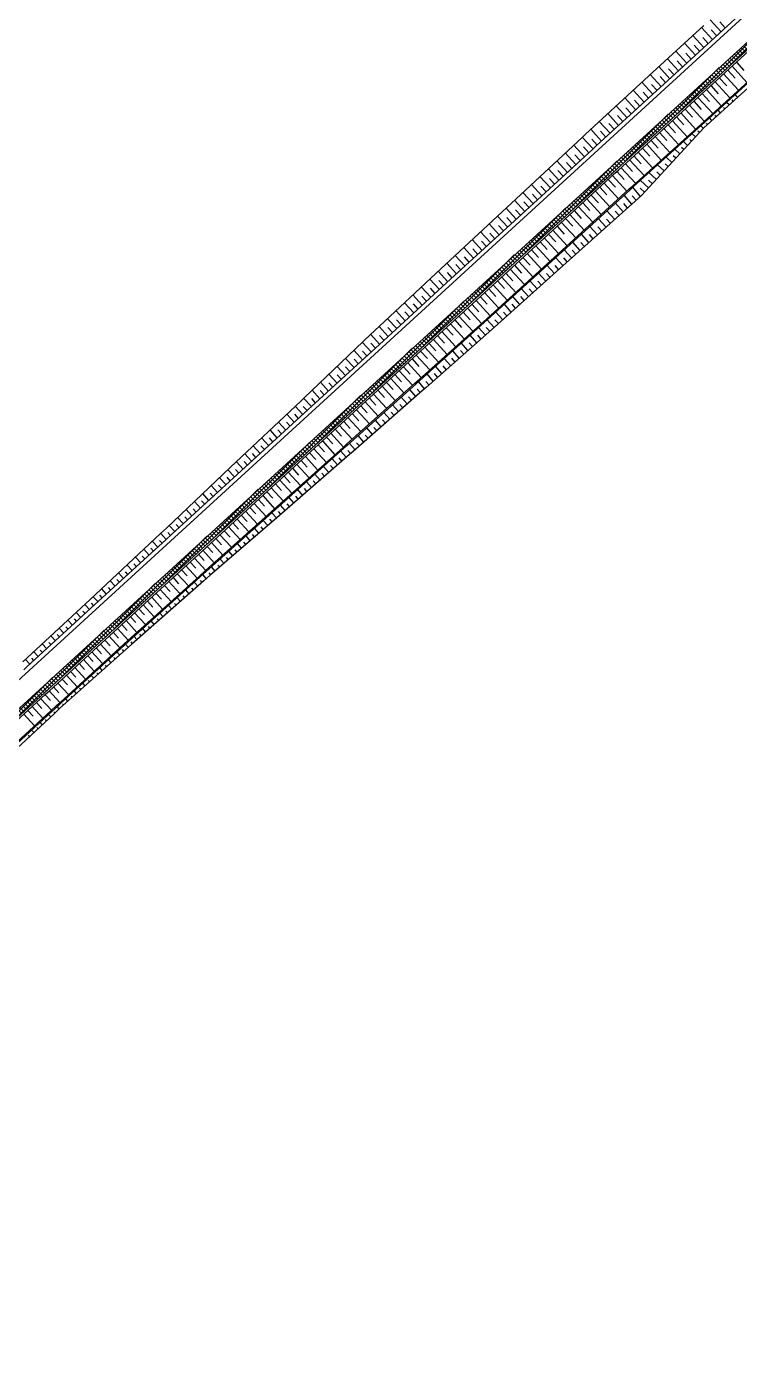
# Model space of a CAD drawing. Header units: metres. Extents: x 2302534 to 2308412, y 452340 to 454783.
# Drawn here: x 2307752.3 to 2307936.9, y 454016.5 to 454365.2 of the extents above; entities that cross this region are included whole.
import ezdxf

# ---------------------------------------------------------------- set-up
doc = ezdxf.new("R2010")
doc.units = ezdxf.units.M
doc.layers.add('АД_серый', color=250, linetype='Continuous')
doc.layers.add('ГП_АД том 3.2.6', color=250, linetype='Continuous', lineweight=40)

# ---------------------------------------------------------------- blocks, each defined once
blk = doc.blocks.new('АД 3.2.6')
at = {"layer": 'АД_серый'}
h = blk.add_hatch(dxfattribs=at)
h.set_pattern_fill('ANSI37', color=256, scale=0.25)
h.set_pattern_definition([(45, (-2306965.9422, -453205.9558), (-0.56126600757, 0.56126600757), []), (135, (-2306965.9422, -453205.9558), (-0.56126600757, -0.56126600757), [])])
edge = h.paths.add_edge_path()
edge.add_line((1053.93, 1206.09), (1054.03, 1208.2))
edge.add_line((1054.03, 1208.2), (1018.62, 1175.79))
edge.add_line((1018.62, 1175.79), (966.99, 1128.52))
edge.add_line((966.99, 1128.52), (878.48, 1047.49))
edge.add_line((878.48, 1047.49), (841.6, 1013.73))
edge.add_line((841.6, 1013.73), (814.31, 988.74))
edge.add_line((814.31, 988.74), (777.44, 954.98))
edge.add_line((777.44, 954.98), (740.56, 921.22))
edge.add_line((740.56, 921.22), (666.8, 853.69))
edge.add_line((666.8, 853.69), (629.92, 819.92))
edge.add_line((629.92, 819.92), (593.04, 786.16))
edge.add_line((593.04, 786.16), (556.17, 752.4))
edge.add_line((556.17, 752.4), (292.42, 510.93))
edge.add_line((292.42, 510.93), (59.06, 297.28))
edge.add_arc((479.25, -161.67), 622.25, 132.47509, 141.1318)
edge.add_line((-5.23, 228.81), (-27.96, 200.61))
edge.add_arc((-516.72, 594.55), 627.75, 312.47523, 321.1318, ccw=False)
edge.add_line((-92.82, 131.54), (-212.23, 22.21))
edge.add_line((-212.23, 22.21), (-211.22, 21.1))
edge.add_line((-211.22, 21.1), (-91.8, 130.43))
edge.add_arc((-516.72, 594.55), 629.25, 312.47523, 321.1318)
edge.add_line((-26.79, 199.67), (-4.06, 227.87))
edge.add_arc((479.25, -161.67), 620.75, 132.47509, 141.1318, ccw=False)
edge.add_line((60.07, 296.18), (293.45, 509.84))
edge.add_line((293.45, 509.84), (557.18, 751.29))
edge.add_line((557.18, 751.29), (594.06, 785.05))
edge.add_line((594.06, 785.05), (630.94, 818.82))
edge.add_line((630.94, 818.82), (667.81, 852.58))
edge.add_line((667.81, 852.58), (741.57, 920.11))
edge.add_line((741.57, 920.11), (778.45, 953.87))
edge.add_line((778.45, 953.87), (815.33, 987.64))
edge.add_line((815.33, 987.64), (842.62, 1012.62))
edge.add_line((842.62, 1012.62), (879.5, 1046.38))
edge.add_line((879.5, 1046.38), (968.01, 1127.42))
edge.add_line((968.01, 1127.42), (1019.63, 1174.69))
edge.add_line((1019.63, 1174.69), (1053.93, 1206.09))
for p, q in [((972.25, 1142.15, 144.46), (969.4, 1145.26, 144.46)), ((973.35, 1143.16, 144.46), (971.93, 1144.71, 144.46)), ((967.82, 1138.1, 144.46), (964.97, 1141.21, 144.46)), ((970.04, 1140.12, 144.46), (967.19, 1143.23, 144.46)), ((968.93, 1139.11, 144.46), (967.5, 1140.67, 144.46)), ((971.14, 1141.14, 144.46), (969.72, 1142.69, 144.46)), ((963.4, 1134.04, 144.46), (960.54, 1137.16, 144.46)), ((965.61, 1136.07, 144.46), (962.76, 1139.19, 144.46)), ((966.72, 1137.08, 144.46), (965.29, 1138.64, 144.46)), ((961.18, 1132.02, 144.46), (958.33, 1135.14, 144.46)), ((962.29, 1133.03, 144.46), (960.86, 1134.59, 144.46)), ((964.5, 1135.06, 144.46), (963.08, 1136.62, 144.46)), ((976.21, 1134.25, 149.18), (978.14, 1132.15, 149.18)), ((956.76, 1127.97, 144.46), (953.9, 1131.09, 144.46)), ((958.97, 1129.99, 144.46), (956.11, 1133.11, 144.46)), ((957.87, 1128.98, 144.46), (956.44, 1130.54, 144.46)), ((960.08, 1131.01, 144.46), (958.65, 1132.57, 144.46)), ((971.79, 1130.2, 149.18), (973.71, 1128.1, 149.18)), ((972.89, 1131.21, 149.18), (976.74, 1127.01, 149.18)), ((974, 1132.23, 149.18), (975.93, 1130.12, 149.18)), ((975.11, 1133.24, 149.18), (978.96, 1129.03, 149.18)), ((952.33, 1123.92, 144.46), (949.49, 1127.02, 144.46)), ((954.55, 1125.94, 144.46), (951.7, 1129.06, 144.46)), ((953.44, 1124.93, 144.46), (952.02, 1126.48, 144.46)), ((955.65, 1126.95, 144.46), (954.23, 1128.51, 144.46)), ((968.47, 1127.16, 149.18), (972.31, 1122.97, 149.18)), ((969.57, 1128.18, 149.18), (971.5, 1126.08, 149.18)), ((970.68, 1129.19, 149.18), (974.53, 1124.99, 149.18)), ((947.91, 1119.86, 144.46), (945.08, 1122.96, 144.46)), ((950.12, 1121.89, 144.46), (947.28, 1124.99, 144.46)), ((951.23, 1122.9, 144.46), (949.81, 1124.45, 144.46)), ((964.04, 1123.11, 149.18), (967.87, 1118.93, 149.18)), ((965.15, 1124.12, 149.18), (967.06, 1122.03, 149.18)), ((966.26, 1125.14, 149.18), (970.09, 1120.95, 149.18)), ((967.36, 1126.15, 149.18), (969.28, 1124.05, 149.18)), ((974.31, 1123.16, 143.85), (973.7, 1123.83, 143.85)), ((975.43, 1124.16, 143.85), (975.12, 1124.5, 143.85)), ((976.54, 1125.17, 143.85), (975.92, 1125.85, 143.85)), ((945.7, 1117.84, 144.46), (942.87, 1120.92, 144.46)), ((946.8, 1118.85, 144.46), (945.39, 1120.4, 144.46)), ((949.01, 1120.88, 144.46), (947.6, 1122.43, 144.46)), ((960.72, 1120.07, 149.18), (962.63, 1117.99, 149.18)), ((961.83, 1121.09, 149.18), (965.65, 1116.92, 149.18)), ((962.94, 1122.1, 149.18), (964.85, 1120.01, 149.18)), ((969.86, 1119.13, 143.85), (969.27, 1119.79, 143.85)), ((970.97, 1120.14, 143.85), (970.67, 1120.47, 143.85)), ((972.09, 1121.14, 143.85), (971.48, 1121.81, 143.85)), ((973.2, 1122.15, 143.85), (972.9, 1122.49, 143.85)), ((941.27, 1113.79, 144.46), (938.46, 1116.86, 144.46)), ((943.48, 1115.81, 144.46), (940.66, 1118.89, 144.46)), ((942.38, 1114.8, 144.46), (940.97, 1116.34, 144.46)), ((944.59, 1116.83, 144.46), (943.18, 1118.37, 144.46)), ((956.3, 1116.02, 149.18), (958.19, 1113.96, 149.18)), ((957.4, 1117.03, 149.18), (961.19, 1112.89, 149.18)), ((958.51, 1118.05, 149.18), (960.41, 1115.97, 149.18)), ((959.62, 1119.06, 149.18), (963.42, 1114.91, 149.18)), ((966.63, 1116, 143.85), (966.25, 1116.36, 143.85)), ((967.65, 1117.11, 143.85), (966.99, 1117.72, 143.85)), ((968.75, 1118.13, 143.85), (968.45, 1118.46, 143.85)), ((936.84, 1109.74, 144.46), (934.06, 1112.78, 144.46)), ((939.06, 1111.76, 144.46), (936.25, 1114.82, 144.46)), ((940.16, 1112.77, 144.46), (938.76, 1114.31, 144.46)), ((952.98, 1112.98, 149.18), (956.74, 1108.87, 149.18)), ((954.09, 1113.99, 149.18), (955.97, 1111.94, 149.18)), ((955.19, 1115.01, 149.18), (958.97, 1110.88, 149.18)), ((963.59, 1112.69, 143.85), (962.51, 1113.68, 143.85)), ((964.61, 1113.79, 143.85), (964.12, 1114.24, 143.85)), ((965.62, 1114.9, 143.85), (964.75, 1115.7, 143.85)), ((934.63, 1107.71, 144.46), (931.86, 1110.73, 144.46)), ((935.74, 1108.72, 144.46), (934.35, 1110.24, 144.46)), ((937.95, 1110.75, 144.46), (936.55, 1112.27, 144.46)), ((949.66, 1109.94, 149.18), (951.53, 1107.9, 149.18)), ((950.77, 1110.96, 149.18), (954.51, 1106.86, 149.18)), ((951.87, 1111.97, 149.18), (953.75, 1109.92, 149.18)), ((959.53, 1108.27, 143.85), (958.04, 1109.64, 143.85)), ((960.55, 1109.38, 143.85), (959.85, 1110.01, 143.85)), ((961.56, 1110.48, 143.85), (960.28, 1111.66, 143.85)), ((962.58, 1111.59, 143.85), (961.98, 1112.13, 143.85)), ((930.21, 1103.66, 144.46), (927.48, 1106.64, 144.46)), ((932.42, 1105.68, 144.46), (929.67, 1108.69, 144.46)), ((931.31, 1104.67, 144.46), (929.94, 1106.17, 144.46)), ((933.53, 1106.7, 144.46), (932.15, 1108.2, 144.46)), ((945.23, 1105.89, 149.18), (947.09, 1103.87, 149.18)), ((946.34, 1106.9, 149.18), (950.06, 1102.84, 149.18)), ((947.45, 1107.92, 149.18), (949.31, 1105.88, 149.18)), ((948.55, 1108.93, 149.18), (952.29, 1104.85, 149.18)), ((955.47, 1103.85, 143.85), (953.56, 1105.61, 143.85)), ((956.49, 1104.96, 143.85), (955.59, 1105.79, 143.85)), ((957.5, 1106.06, 143.85), (955.8, 1107.62, 143.85)), ((958.52, 1107.17, 143.85), (957.72, 1107.9, 143.85)), ((925.78, 1099.61, 144.46), (923.09, 1102.55, 144.46)), ((927.99, 1101.63, 144.46), (925.28, 1104.59, 144.46)), ((926.89, 1100.62, 144.46), (925.54, 1102.1, 144.46)), ((929.1, 1102.64, 144.46), (927.74, 1104.13, 144.46)), ((941.92, 1102.85, 149.18), (945.62, 1098.81, 149.18)), ((943.02, 1103.87, 149.18), (944.87, 1101.84, 149.18)), ((944.13, 1104.88, 149.18), (947.83, 1100.83, 149.18)), ((953.44, 1101.64, 143.85), (951.33, 1103.59, 143.85)), ((954.46, 1102.75, 143.85), (953.45, 1103.67, 143.85)), ((923.57, 1097.58, 144.46), (920.89, 1100.5, 144.46)), ((924.67, 1098.59, 144.46), (923.33, 1100.06, 144.46)), ((937.49, 1098.8, 149.18), (941.2, 1094.75, 149.18)), ((938.6, 1099.81, 149.18), (940.45, 1097.79, 149.18)), ((939.7, 1100.83, 149.18), (943.41, 1096.78, 149.18)), ((940.81, 1101.84, 149.18), (942.66, 1099.82, 149.18)), ((949.14, 1097.47, 143.85), (947.1, 1099.75, 143.85)), ((950.26, 1098.48, 143.85), (949.23, 1099.62, 143.85)), ((951.39, 1099.46, 143.85), (949.37, 1101.82, 143.85)), ((952.43, 1100.54, 143.85), (951.32, 1101.56, 143.85)), ((919.14, 1093.53, 144.46), (916.5, 1096.41, 144.46)), ((921.36, 1095.55, 144.46), (918.7, 1098.46, 144.46)), ((920.25, 1094.54, 144.46), (918.93, 1095.99, 144.46)), ((922.46, 1096.57, 144.46), (921.13, 1098.02, 144.46)), ((934.17, 1095.76, 149.18), (936.02, 1093.74, 149.18)), ((935.28, 1096.78, 149.18), (938.98, 1092.73, 149.18)), ((936.38, 1097.79, 149.18), (938.24, 1095.76, 149.18)), ((944.68, 1093.46, 143.85), (942.67, 1095.7, 143.85)), ((945.79, 1094.47, 143.85), (944.79, 1095.59, 143.85)), ((946.91, 1095.47, 143.85), (944.88, 1097.72, 143.85)), ((948.03, 1096.47, 143.85), (947.01, 1097.6, 143.85)), ((914.72, 1089.48, 144.46), (912.12, 1092.32, 144.46)), ((916.93, 1091.5, 144.46), (914.31, 1094.36, 144.46)), ((915.82, 1090.49, 144.46), (914.52, 1091.92, 144.46)), ((918.04, 1092.52, 144.46), (916.72, 1093.95, 144.46)), ((929.75, 1091.71, 149.18), (931.6, 1089.69, 149.18)), ((930.85, 1092.72, 149.18), (934.56, 1088.67, 149.18)), ((931.96, 1093.74, 149.18), (933.81, 1091.71, 149.18)), ((933.06, 1094.75, 149.18), (936.77, 1090.7, 149.18)), ((940.22, 1089.45, 143.85), (938.25, 1091.64, 143.85)), ((941.33, 1090.46, 143.85), (940.34, 1091.56, 143.85)), ((942.45, 1091.46, 143.85), (940.46, 1093.67, 143.85)), ((943.56, 1092.46, 143.85), (942.56, 1093.57, 143.85)), ((910.29, 1085.43, 144.46), (907.73, 1088.23, 144.46)), ((912.5, 1087.45, 144.46), (909.92, 1090.27, 144.46)), ((913.61, 1088.46, 144.46), (912.31, 1089.88, 144.46)), ((926.43, 1088.67, 149.18), (930.14, 1084.62, 149.18)), ((927.53, 1089.69, 149.18), (929.39, 1087.66, 149.18)), ((928.64, 1090.7, 149.18), (932.35, 1086.65, 149.18)), ((937.98, 1087.45, 143.85), (936.03, 1089.62, 143.85)), ((939.1, 1088.45, 143.85), (938.12, 1089.54, 143.85)), ((908.08, 1083.4, 144.46), (905.53, 1086.18, 144.46)), ((909.19, 1084.41, 144.46), (907.91, 1085.81, 144.46)), ((911.4, 1086.44, 144.46), (910.11, 1087.84, 144.46)), ((922, 1084.62, 149.18), (925.69, 1080.59, 149.18)), ((923.11, 1085.63, 149.18), (924.96, 1083.62, 149.18)), ((924.21, 1086.65, 149.18), (927.91, 1082.6, 149.18)), ((925.32, 1087.66, 149.18), (927.17, 1085.64, 149.18)), ((933.52, 1083.44, 143.85), (931.61, 1085.56, 143.85)), ((934.64, 1084.44, 143.85), (933.68, 1085.51, 143.85)), ((935.75, 1085.44, 143.85), (933.82, 1087.59, 143.85)), ((936.87, 1086.44, 143.85), (935.9, 1087.52, 143.85)), ((903.65, 1079.35, 144.46), (901.14, 1082.09, 144.46)), ((905.87, 1081.37, 144.46), (903.34, 1084.14, 144.46)), ((904.76, 1080.36, 144.46), (903.5, 1081.74, 144.46)), ((906.97, 1082.39, 144.46), (905.7, 1083.77, 144.46)), ((918.68, 1081.58, 149.18), (920.52, 1079.57, 149.18)), ((919.79, 1082.59, 149.18), (923.47, 1078.57, 149.18)), ((920.89, 1083.61, 149.18), (922.74, 1081.59, 149.18)), ((929.05, 1079.44, 143.85), (927.18, 1081.53, 143.85)), ((930.17, 1080.44, 143.85), (929.23, 1081.49, 143.85)), ((931.29, 1081.43, 143.85), (929.4, 1083.55, 143.85)), ((932.41, 1082.43, 143.85), (931.45, 1083.49, 143.85)), ((899.23, 1075.3, 144.46), (896.76, 1077.99, 144.46)), ((901.44, 1077.32, 144.46), (898.95, 1080.04, 144.46)), ((900.33, 1076.31, 144.46), (899.09, 1077.66, 144.46)), ((902.55, 1078.33, 144.46), (901.3, 1079.7, 144.46)), ((915.36, 1078.54, 149.18), (919.03, 1074.54, 149.18)), ((916.47, 1079.56, 149.18), (918.3, 1077.55, 149.18)), ((917.58, 1080.57, 149.18), (921.25, 1076.56, 149.18)), ((926.81, 1077.44, 143.85), (924.96, 1079.52, 143.85)), ((927.93, 1078.44, 143.85), (927, 1079.48, 143.85)), ((897.02, 1073.27, 144.46), (894.57, 1075.94, 144.46)), ((898.12, 1074.28, 144.46), (896.89, 1075.63, 144.46)), ((910.94, 1074.49, 149.18), (914.58, 1070.51, 149.18)), ((912.04, 1075.5, 149.18), (913.87, 1073.51, 149.18)), ((913.15, 1076.52, 149.18), (916.8, 1072.53, 149.18)), ((914.26, 1077.53, 149.18), (916.09, 1075.53, 149.18)), ((922.34, 1073.44, 143.85), (920.51, 1075.48, 143.85)), ((923.46, 1074.44, 143.85), (922.54, 1075.47, 143.85)), ((924.57, 1075.44, 143.85), (922.73, 1077.5, 143.85)), ((925.69, 1076.44, 143.85), (924.77, 1077.47, 143.85)), ((892.59, 1069.22, 144.46), (890.19, 1071.84, 144.46)), ((894.8, 1071.24, 144.46), (892.38, 1073.89, 144.46)), ((893.7, 1070.23, 144.46), (892.49, 1071.55, 144.46)), ((895.91, 1072.26, 144.46), (894.69, 1073.59, 144.46)), ((907.62, 1071.45, 149.18), (909.43, 1069.47, 149.18)), ((908.72, 1072.47, 149.18), (912.36, 1068.49, 149.18)), ((909.83, 1073.48, 149.18), (911.65, 1071.49, 149.18)), ((917.86, 1069.44, 143.85), (916.07, 1071.45, 143.85)), ((918.98, 1070.44, 143.85), (918.08, 1071.45, 143.85)), ((920.1, 1071.44, 143.85), (918.29, 1073.47, 143.85)), ((921.22, 1072.44, 143.85), (920.31, 1073.46, 143.85)), ((888.16, 1065.17, 144.46), (885.81, 1067.73, 144.46)), ((890.38, 1067.19, 144.46), (888, 1069.79, 144.46)), ((889.27, 1066.18, 144.46), (888.09, 1067.47, 144.46)), ((891.48, 1068.21, 144.46), (890.29, 1069.51, 144.46)), ((903.19, 1067.4, 149.18), (904.99, 1065.44, 149.18)), ((904.3, 1068.41, 149.18), (907.9, 1064.48, 149.18)), ((905.41, 1069.43, 149.18), (907.21, 1067.45, 149.18)), ((906.51, 1070.44, 149.18), (910.13, 1066.48, 149.18)), ((913.39, 1065.45, 143.85), (911.64, 1067.43, 143.85)), ((914.51, 1066.45, 143.85), (913.62, 1067.44, 143.85)), ((915.63, 1067.44, 143.85), (913.85, 1069.44, 143.85)), ((916.74, 1068.44, 143.85), (915.85, 1069.44, 143.85)), ((883.74, 1061.12, 144.46), (881.44, 1063.63, 144.46)), ((885.95, 1063.14, 144.46), (883.63, 1065.68, 144.46)), ((887.06, 1064.15, 144.46), (885.89, 1065.43, 144.46)), ((899.87, 1064.36, 149.18), (903.44, 1060.47, 149.18)), ((900.98, 1065.38, 149.18), (902.77, 1063.42, 149.18)), ((902.09, 1066.39, 149.18), (905.67, 1062.47, 149.18)), ((911.14, 1063.46, 143.85), (909.4, 1065.43, 143.85)), ((912.26, 1064.45, 143.85), (911.39, 1065.44, 143.85)), ((881.53, 1059.09, 144.46), (879.26, 1061.56, 144.46)), ((882.63, 1060.1, 144.46), (881.49, 1061.35, 144.46)), ((884.85, 1062.13, 144.46), (883.69, 1063.39, 144.46)), ((895.45, 1060.31, 149.18), (898.98, 1056.46, 149.18)), ((896.55, 1061.32, 149.18), (898.32, 1059.39, 149.18)), ((897.66, 1062.34, 149.18), (901.21, 1058.46, 149.18)), ((898.77, 1063.35, 149.18), (900.55, 1061.41, 149.18)), ((906.64, 1059.49, 143.85), (904.94, 1061.41, 143.85)), ((907.77, 1060.48, 143.85), (906.91, 1061.45, 143.85)), ((908.89, 1061.47, 143.85), (907.17, 1063.42, 143.85)), ((910.01, 1062.47, 143.85), (909.15, 1063.45, 143.85)), ((877.1, 1055.04, 144.46), (874.91, 1057.43, 144.46)), ((879.31, 1057.06, 144.46), (877.09, 1059.5, 144.46)), ((878.21, 1056.05, 144.46), (877.1, 1057.26, 144.46)), ((880.42, 1058.08, 144.46), (879.3, 1059.3, 144.46)), ((892.13, 1057.27, 149.18), (893.88, 1055.36, 149.18)), ((893.24, 1058.29, 149.18), (896.75, 1054.45, 149.18)), ((894.34, 1059.3, 149.18), (896.1, 1057.38, 149.18)), ((902.15, 1055.52, 143.85), (900.48, 1057.4, 143.85)), ((903.27, 1056.51, 143.85), (902.43, 1057.46, 143.85)), ((904.39, 1057.5, 143.85), (902.71, 1059.41, 143.85)), ((905.52, 1058.5, 143.85), (904.67, 1059.45, 143.85)), ((872.68, 1050.99, 144.46), (870.56, 1053.3, 144.46)), ((873.78, 1052, 144.46), (872.72, 1053.17, 144.46)), ((874.89, 1053.01, 144.46), (872.74, 1055.36, 144.46)), ((876, 1054.03, 144.46), (874.91, 1055.21, 144.46)), ((887.7, 1053.22, 149.18), (889.43, 1051.33, 149.18)), ((888.81, 1054.23, 149.18), (892.28, 1050.44, 149.18)), ((889.92, 1055.25, 149.18), (891.66, 1053.34, 149.18)), ((891.02, 1056.26, 149.18), (894.51, 1052.45, 149.18)), ((897.65, 1051.54, 143.85), (896.02, 1053.39, 143.85)), ((898.77, 1052.54, 143.85), (897.95, 1053.47, 143.85)), ((899.9, 1053.53, 143.85), (898.25, 1055.4, 143.85)), ((901.02, 1054.52, 143.85), (900.19, 1055.46, 143.85)), ((870.46, 1048.96, 144.46), (868.39, 1051.23, 144.46)), ((871.57, 1049.97, 144.46), (870.52, 1051.12, 144.46)), ((884.38, 1050.18, 149.18), (887.81, 1046.44, 149.18)), ((885.49, 1051.19, 149.18), (887.21, 1049.32, 149.18)), ((886.6, 1052.21, 149.18), (890.05, 1048.44, 149.18)), ((895.4, 1049.56, 143.85), (893.78, 1051.39, 143.85)), ((896.52, 1050.55, 143.85), (895.71, 1051.47, 143.85)), ((866.04, 1044.91, 144.46), (864.03, 1047.1, 144.46)), ((867.14, 1045.92, 144.46), (866.13, 1047.03, 144.46)), ((868.25, 1046.93, 144.46), (866.21, 1049.16, 144.46)), ((869.36, 1047.95, 144.46), (868.33, 1049.07, 144.46)), ((881.07, 1047.14, 149.18), (882.76, 1045.29, 149.18)), ((882.17, 1048.16, 149.18), (885.58, 1044.44, 149.18)), ((883.28, 1049.17, 149.18), (884.99, 1047.3, 149.18)), ((890.89, 1045.6, 143.85), (889.32, 1047.39, 143.85)), ((892.02, 1046.59, 143.85), (891.23, 1047.49, 143.85)), ((893.15, 1047.58, 143.85), (891.56, 1049.39, 143.85)), ((894.27, 1048.57, 143.85), (893.47, 1049.48, 143.85)), ((861.61, 1040.86, 144.46), (859.68, 1042.97, 144.46)), ((862.72, 1041.87, 144.46), (861.74, 1042.94, 144.46)), ((863.83, 1042.88, 144.46), (861.86, 1045.03, 144.46)), ((864.93, 1043.9, 144.46), (863.94, 1044.98, 144.46)), ((876.64, 1043.09, 149.18), (878.31, 1041.26, 149.18)), ((877.75, 1044.1, 149.18), (881.1, 1040.44, 149.18)), ((878.85, 1045.12, 149.18), (880.54, 1043.28, 149.18)), ((879.96, 1046.13, 149.18), (883.34, 1042.44, 149.18)), ((886.38, 1041.65, 143.85), (884.85, 1043.39, 143.85)), ((887.51, 1042.64, 143.85), (886.74, 1043.51, 143.85)), ((888.63, 1043.62, 143.85), (887.09, 1045.39, 143.85)), ((889.76, 1044.61, 143.85), (888.98, 1045.5, 143.85)), ((859.4, 1038.83, 144.46), (857.5, 1040.91, 144.46)), ((860.51, 1039.84, 144.46), (859.55, 1040.89, 144.46)), ((873.32, 1040.05, 149.18), (876.63, 1036.44, 149.18)), ((874.43, 1041.07, 149.18), (876.09, 1039.25, 149.18)), ((875.53, 1042.08, 149.18), (878.87, 1038.44, 149.18)), ((881.86, 1037.69, 143.85), (880.38, 1039.39, 143.85)), ((882.99, 1038.68, 143.85), (882.25, 1039.53, 143.85)), ((884.12, 1039.67, 143.85), (882.62, 1041.39, 143.85)), ((885.25, 1040.66, 143.85), (884.49, 1041.52, 143.85)), ((854.97, 1034.78, 144.46), (853.14, 1036.79, 144.46)), ((856.08, 1035.79, 144.46), (855.15, 1036.8, 144.46)), ((857.19, 1036.81, 144.46), (855.32, 1038.85, 144.46)), ((858.29, 1037.82, 144.46), (857.35, 1038.85, 144.46)), ((868.9, 1036, 149.18), (872.16, 1032.43, 149.18)), ((870, 1037.01, 149.18), (871.64, 1035.22, 149.18)), ((871.11, 1038.03, 149.18), (874.4, 1034.43, 149.18)), ((872.21, 1039.04, 149.18), (873.87, 1037.24, 149.18)), ((879.61, 1035.72, 143.85), (878.14, 1037.39, 143.85)), ((880.74, 1036.7, 143.85), (880, 1037.54, 143.85)), ((850.55, 1030.73, 144.46), (848.78, 1032.66, 144.46)), ((851.66, 1031.74, 144.46), (850.76, 1032.72, 144.46)), ((852.76, 1032.75, 144.46), (850.96, 1034.72, 144.46)), ((853.87, 1033.77, 144.46), (852.96, 1034.76, 144.46)), ((865.58, 1032.96, 149.18), (867.19, 1031.2, 149.18)), ((866.68, 1033.98, 149.18), (869.93, 1030.43, 149.18)), ((867.79, 1034.99, 149.18), (869.42, 1033.21, 149.18)), ((875.09, 1031.77, 143.85), (873.68, 1033.39, 143.85)), ((876.22, 1032.75, 143.85), (875.51, 1033.57, 143.85)), ((877.35, 1033.74, 143.85), (875.91, 1035.38, 143.85)), ((878.48, 1034.73, 143.85), (877.75, 1035.56, 143.85)), ((848.34, 1028.7, 144.46), (846.6, 1030.6, 144.46)), ((849.44, 1029.72, 144.46), (848.57, 1030.67, 144.46)), ((861.15, 1028.91, 149.18), (862.74, 1027.17, 149.18)), ((862.26, 1029.92, 149.18), (865.46, 1026.43, 149.18)), ((863.36, 1030.94, 149.18), (864.97, 1029.18, 149.18)), ((864.47, 1031.95, 149.18), (867.69, 1028.43, 149.18)), ((870.56, 1027.83, 143.85), (869.21, 1029.39, 143.85)), ((871.69, 1028.82, 143.85), (871.01, 1029.6, 143.85)), ((872.83, 1029.8, 143.85), (871.44, 1031.39, 143.85)), ((873.96, 1030.78, 143.85), (873.26, 1031.59, 143.85)), ((843.91, 1024.65, 144.46), (842.24, 1026.47, 144.46)), ((845.02, 1025.66, 144.46), (844.17, 1026.58, 144.46)), ((846.12, 1026.68, 144.46), (844.42, 1028.54, 144.46)), ((847.23, 1027.69, 144.46), (846.37, 1028.63, 144.46)), ((857.83, 1025.87, 149.18), (860.98, 1022.43, 149.18)), ((858.94, 1026.89, 149.18), (860.52, 1025.16, 149.18)), ((860.04, 1027.9, 149.18), (863.22, 1024.43, 149.18)), ((866.03, 1023.9, 143.85), (864.74, 1025.39, 143.85)), ((867.16, 1024.88, 143.85), (866.51, 1025.63, 143.85)), ((868.3, 1025.86, 143.85), (866.97, 1027.39, 143.85)), ((869.43, 1026.85, 143.85), (868.76, 1027.62, 143.85)), ((839.49, 1020.6, 144.46), (837.89, 1022.34, 144.46)), ((840.59, 1021.61, 144.46), (839.79, 1022.49, 144.46)), ((841.7, 1022.63, 144.46), (840.07, 1024.41, 144.46)), ((842.8, 1023.64, 144.46), (841.98, 1024.54, 144.46)), ((853.41, 1021.82, 149.18), (856.51, 1018.43, 149.18)), ((854.51, 1022.83, 149.18), (856.07, 1021.13, 149.18)), ((855.62, 1023.85, 149.18), (858.75, 1020.43, 149.18)), ((856.73, 1024.86, 149.18), (858.3, 1023.14, 149.18)), ((863.77, 1021.93, 143.85), (862.5, 1023.38, 143.85)), ((864.9, 1022.91, 143.85), (864.26, 1023.65, 143.85)), ((836.17, 1017.56, 144.46), (835.4, 1018.4, 144.46)), ((837.27, 1018.57, 144.46), (835.71, 1020.28, 144.46)), ((838.38, 1019.59, 144.46), (837.59, 1020.45, 144.46)), ((850.09, 1018.78, 149.18), (851.62, 1017.1, 149.18)), ((851.19, 1019.79, 149.18), (854.28, 1016.43, 149.18)), ((852.3, 1020.81, 149.18), (853.85, 1019.12, 149.18)), ((859.24, 1017.99, 143.85), (858.03, 1019.38, 143.85)), ((860.37, 1018.98, 143.85), (859.76, 1019.68, 143.85)), ((861.5, 1019.96, 143.85), (860.27, 1021.38, 143.85)), ((862.64, 1020.94, 143.85), (862.01, 1021.66, 143.85)), ((832.85, 1014.52, 144.46), (831.36, 1016.14, 144.46)), ((833.95, 1015.53, 144.46), (833.2, 1016.36, 144.46)), ((835.06, 1016.55, 144.46), (833.54, 1018.21, 144.46)), ((846.77, 1015.74, 149.18), (849.81, 1012.42, 149.18)), ((847.87, 1016.76, 149.18), (849.4, 1015.09, 149.18)), ((848.98, 1017.77, 149.18), (852.04, 1014.43, 149.18)), ((854.71, 1014.06, 143.85), (853.56, 1015.38, 143.85)), ((855.84, 1015.04, 143.85), (855.26, 1015.71, 143.85)), ((856.98, 1016.02, 143.85), (855.8, 1017.38, 143.85)), ((858.11, 1017.01, 143.85), (857.51, 1017.7, 143.85)), ((828.42, 1010.47, 144.46), (827.01, 1012.01, 144.46)), ((829.53, 1011.48, 144.46), (828.81, 1012.26, 144.46)), ((830.63, 1012.5, 144.46), (829.19, 1014.08, 144.46)), ((831.74, 1013.51, 144.46), (831.01, 1014.31, 144.46)), ((842.34, 1011.69, 149.18), (845.34, 1008.42, 149.18)), ((843.45, 1012.7, 149.18), (844.95, 1011.06, 149.18)), ((844.56, 1013.72, 149.18), (847.57, 1010.42, 149.18)), ((845.66, 1014.73, 149.18), (847.18, 1013.08, 149.18)), ((850.18, 1010.12, 143.85), (849.09, 1011.38, 143.85)), ((851.31, 1011.1, 143.85), (850.76, 1011.74, 143.85)), ((852.45, 1012.09, 143.85), (851.32, 1013.38, 143.85)), ((853.58, 1013.07, 143.85), (853.01, 1013.73, 143.85)), ((824, 1006.42, 144.46), (822.63, 1007.91, 144.46)), ((825.1, 1007.43, 144.46), (824.41, 1008.18, 144.46)), ((826.21, 1008.44, 144.46), (824.82, 1009.96, 144.46)), ((827.32, 1009.46, 144.46), (826.62, 1010.22, 144.46)), ((839.02, 1008.65, 149.18), (840.5, 1007.04, 149.18)), ((840.13, 1009.67, 149.18), (843.1, 1006.42, 149.18)), ((841.24, 1010.68, 149.18), (842.73, 1009.05, 149.18)), ((847.92, 1008.15, 143.85), (846.85, 1009.38, 143.85)), ((849.05, 1009.14, 143.85), (848.51, 1009.76, 143.85)), ((821.78, 1004.39, 144.46), (820.44, 1005.86, 144.46)), ((822.89, 1005.41, 144.46), (822.21, 1006.15, 144.46)), ((834.6, 1004.6, 149.18), (836.06, 1003.01, 149.18)), ((835.71, 1005.61, 149.18), (838.63, 1002.42, 149.18)), ((836.81, 1006.63, 149.18), (838.28, 1005.02, 149.18)), ((837.92, 1007.64, 149.18), (840.86, 1004.42, 149.18)), ((843.39, 1004.22, 143.85), (842.38, 1005.38, 143.85)), ((844.52, 1005.2, 143.85), (844.01, 1005.79, 143.85)), ((845.65, 1006.18, 143.85), (844.62, 1007.38, 143.85)), ((846.79, 1007.17, 143.85), (846.26, 1007.77, 143.85)), ((817.36, 1000.34, 144.46), (816.06, 1001.76, 144.46)), ((818.46, 1001.35, 144.46), (817.81, 1002.07, 144.46)), ((819.57, 1002.37, 144.46), (818.25, 1003.81, 144.46)), ((820.68, 1003.38, 144.46), (820.01, 1004.11, 144.46)), ((831.28, 1001.56, 149.18), (834.17, 998.41, 149.18)), ((832.39, 1002.58, 149.18), (833.83, 1000.99, 149.18)), ((833.49, 1003.59, 149.18), (836.4, 1000.42, 149.18)), ((838.86, 1000.28, 143.85), (837.91, 1001.37, 143.85)), ((839.99, 1001.26, 143.85), (839.51, 1001.82, 143.85)), ((841.13, 1002.25, 143.85), (840.15, 1003.37, 143.85)), ((842.26, 1003.23, 143.85), (841.76, 1003.8, 143.85)), ((812.93, 996.29, 144.46), (811.68, 997.66, 144.46)), ((814.04, 997.3, 144.46), (813.41, 997.99, 144.46)), ((815.15, 998.32, 144.46), (813.87, 999.71, 144.46)), ((816.25, 999.33, 144.46), (815.61, 1000.03, 144.46)), ((826.85, 997.51, 149.18), (829.71, 994.39, 149.18)), ((827.96, 998.52, 149.18), (829.39, 996.96, 149.18)), ((829.07, 999.54, 149.18), (831.94, 996.4, 149.18)), ((830.17, 1000.55, 149.18), (831.61, 998.98, 149.18)), ((834.34, 996.33, 143.85), (833.45, 997.35, 143.85)), ((835.47, 997.32, 143.85), (835.02, 997.84, 143.85)), ((836.6, 998.31, 143.85), (835.68, 999.36, 143.85)), ((837.73, 999.29, 143.85), (837.26, 999.83, 143.85)), ((809.61, 993.25, 144.46), (809, 993.92, 144.46)), ((810.72, 994.26, 144.46), (809.49, 995.61, 144.46)), ((811.83, 995.28, 144.46), (811.2, 995.96, 144.46)), ((823.54, 994.47, 149.18), (824.95, 992.92, 149.18)), ((824.64, 995.49, 149.18), (827.48, 992.38, 149.18)), ((825.75, 996.5, 149.18), (827.17, 994.94, 149.18)), ((830.96, 993.37, 143.85), (830.53, 993.85, 143.85)), ((832.09, 994.35, 143.85), (831.22, 995.35, 143.85)), ((833.22, 995.34, 143.85), (832.77, 995.85, 143.85)), ((806.29, 990.21, 144.46), (805.09, 991.53, 144.46)), ((807.4, 991.23, 144.46), (806.8, 991.89, 144.46)), ((808.51, 992.24, 144.46), (807.29, 993.57, 144.46)), ((819.11, 990.42, 149.18), (820.51, 988.89, 149.18)), ((820.22, 991.43, 149.18), (823.03, 988.36, 149.18)), ((821.32, 992.45, 149.18), (822.73, 990.91, 149.18)), ((822.43, 993.46, 149.18), (825.26, 990.37, 149.18)), ((827.57, 990.4, 143.85), (826.76, 991.33, 143.85)), ((828.7, 991.39, 143.85), (828.29, 991.86, 143.85)), ((829.83, 992.38, 143.85), (828.99, 993.34, 143.85)), ((801.87, 986.16, 144.46), (800.69, 987.45, 144.46)), ((802.98, 987.17, 144.46), (802.38, 987.82, 144.46)), ((804.08, 988.19, 144.46), (802.89, 989.49, 144.46)), ((805.19, 989.2, 144.46), (804.59, 989.85, 144.46)), ((815.79, 987.38, 149.18), (818.57, 984.35, 149.18)), ((816.9, 988.39, 149.18), (818.29, 986.87, 149.18)), ((818, 989.41, 149.18), (820.8, 986.35, 149.18)), ((823.06, 986.45, 143.85), (822.31, 987.31, 143.85)), ((824.19, 987.44, 143.85), (823.8, 987.87, 143.85)), ((825.32, 988.42, 143.85), (824.53, 989.32, 143.85)), ((826.45, 989.41, 143.85), (826.05, 989.87, 143.85)), ((798.55, 983.12, 144.46), (797.97, 983.76, 144.46)), ((799.66, 984.13, 144.46), (798.49, 985.41, 144.46)), ((800.76, 985.15, 144.46), (800.17, 985.79, 144.46)), ((812.47, 984.34, 149.18), (813.86, 982.83, 149.18)), ((813.58, 985.36, 149.18), (816.35, 982.32, 149.18)), ((814.68, 986.37, 149.18), (816.07, 984.85, 149.18)), ((819.68, 983.48, 143.85), (819.32, 983.89, 143.85)), ((820.8, 984.47, 143.85), (820.08, 985.3, 143.85)), ((821.93, 985.46, 143.85), (821.56, 985.88, 143.85)), ((795.23, 980.08, 144.46), (794.08, 981.34, 144.46)), ((796.34, 981.1, 144.46), (795.76, 981.73, 144.46)), ((797.44, 982.11, 144.46), (796.28, 983.38, 144.46)), ((808.05, 980.29, 149.18), (809.43, 978.78, 149.18)), ((809.15, 981.3, 149.18), (811.92, 978.28, 149.18)), ((810.26, 982.32, 149.18), (811.64, 980.8, 149.18)), ((811.37, 983.33, 149.18), (814.14, 980.3, 149.18)), ((816.31, 980.49, 143.85), (815.63, 981.26, 143.85)), ((817.43, 981.49, 143.85), (817.09, 981.88, 143.85)), ((818.55, 982.49, 143.85), (817.85, 983.28, 143.85)), ((793.02, 978.06, 144.46), (791.88, 979.3, 144.46)), ((794.12, 979.07, 144.46), (793.55, 979.69, 144.46)), ((804.73, 977.25, 149.18), (807.49, 974.23, 149.18)), ((805.83, 978.27, 149.18), (807.22, 976.76, 149.18)), ((806.94, 979.28, 149.18), (809.71, 976.26, 149.18)), ((811.84, 976.5, 143.85), (811.2, 977.21, 143.85)), ((812.96, 977.5, 143.85), (812.63, 977.86, 143.85)), ((814.07, 978.49, 143.85), (813.41, 979.23, 143.85)), ((815.19, 979.49, 143.85), (814.86, 979.87, 143.85)), ((800.3, 973.2, 149.18), (803.06, 970.19, 149.18)), ((801.41, 974.21, 149.18), (802.79, 972.71, 149.18)), ((802.51, 975.23, 149.18), (805.28, 972.21, 149.18)), ((803.62, 976.24, 149.18), (805, 974.73, 149.18)), ((807.36, 972.5, 143.85), (806.77, 973.17, 143.85)), ((808.48, 973.5, 143.85), (808.18, 973.84, 143.85)), ((809.6, 974.5, 143.85), (808.98, 975.19, 143.85)), ((810.72, 975.5, 143.85), (810.4, 975.85, 143.85)), ((796.98, 970.16, 149.18), (798.36, 968.66, 149.18)), ((798.09, 971.18, 149.18), (800.84, 968.17, 149.18)), ((799.2, 972.19, 149.18), (800.57, 970.68, 149.18)), ((804, 969.51, 143.85), (803.72, 969.82, 143.85)), ((805.12, 970.51, 143.85), (804.55, 971.14, 143.85)), ((806.24, 971.51, 143.85), (805.95, 971.83, 143.85)), ((792.56, 966.11, 149.18), (793.94, 964.6, 149.18)), ((793.66, 967.12, 149.18), (796.43, 964.11, 149.18)), ((794.77, 968.14, 149.18), (796.15, 966.63, 149.18)), ((795.88, 969.15, 149.18), (798.64, 966.14, 149.18)), ((800.66, 966.5, 143.85), (800.11, 967.08, 143.85)), ((801.76, 967.51, 143.85), (801.49, 967.81, 143.85)), ((802.88, 968.51, 143.85), (802.34, 969.12, 143.85)), ((791.45, 965.1, 149.18), (794.22, 962.07, 149.18)), ((796.26, 962.41, 143.85), (795.69, 963.02, 143.85)), ((797.36, 963.43, 143.85), (797.08, 963.74, 143.85)), ((798.46, 964.45, 143.85), (797.9, 965.05, 143.85)), ((799.56, 965.47, 143.85), (799.28, 965.77, 143.85)), ((792.97, 959.35, 143.85), (792.67, 959.66, 143.85)), ((794.06, 960.37, 143.85), (793.49, 960.99, 143.85)), ((795.16, 961.39, 143.85), (794.88, 961.7, 143.85))]:
    blk.add_line(p, q, dxfattribs=at)
blk.add_lwpolyline([(1155.02, 1308.13), (1142.51, 1296.67), (1105.62, 1262.91), (1078.63, 1242.73), (1077.45, 1241.85), (1066.39, 1231.72), (1055.33, 1221.59), (1048.63, 1214.1), (1047.29, 1212.6), (1031.87, 1195.38), (736.84, 925.27), (717.75, 911.01), (708.67, 904.22), (686.54, 883.96), (663.09, 857.75), (404.94, 621.4)], dxfattribs=at)
blk.add_lwpolyline([(59.06, 297.28), (1052.55, 1206.85), (1054.03, 1208.2), (1057.4, 1204.52), (1064.78, 1211.27), (1075.84, 1221.4), (1072.46, 1225.09), (1073.94, 1226.44), (1221.37, 1361.42, -0.009404), (1277.72, 1411.09), (1417.2, 1529.46), (1424.53, 1535.68, 0.001297), (1432.44, 1542.43, 0.001252), (1440.29, 1548.66), (1441.58, 1549.7), (1441.62, 1549.73, -0.009857), (1446.52, 1553.48), (1448.07, 1554.68)], format="xyb", dxfattribs=at)
at = {"layer": 'АД_серый', "flags": 128}
blk.add_lwpolyline([(1448.99, 1553.5), (1448.85, 1553.38), (1448.22, 1552.9), (1447.45, 1552.31, 0.009857), (1442.6, 1548.59), (1442.57, 1548.57), (1441.27, 1547.53, -0.001252), (1433.41, 1541.29, -0.001297), (1425.5, 1534.54), (1418.17, 1528.31), (1278.69, 1409.95, 0.009404), (1222.38, 1360.31), (1074.58, 1224.99), (1077.96, 1221.31), (1065.79, 1210.16), (1057.31, 1202.4), (1053.93, 1206.09), (60.07, 296.18, 0.03779), (-4.06, 227.87), (-26.79, 199.67, -0.037789), (-91.8, 130.43), (-211.22, 21.1), (-212.23, 22.21)], format="xyb", dxfattribs=at)
at = {"layer": 'АД_серый', "linetype": 'Continuous', "flags": 128}
for points in [[(778.79, 953.5), (795.81, 969.09), (797.23, 970.39), (798.12, 971.2), (815.67, 987.27), (834.1, 1004.15), (835.64, 1005.55), (852.54, 1021.03), (870.98, 1037.91), (871.88, 1038.73), (889.42, 1054.79), (890.46, 1055.74), (907.86, 1071.68), (926.3, 1088.56), (944.74, 1105.44), (945.63, 1106.26), (963.18, 1122.32), (976.35, 1134.38), (981.62, 1139.2)], [(791.25, 978.71), (808.7, 994.87), (826.95, 1011.96), (828.46, 1013.39), (845.09, 1029.17), (863.26, 1046.35), (864.13, 1047.19), (881.38, 1063.58), (882.41, 1064.54), (899.62, 1080.68), (917.91, 1097.72), (936.2, 1114.77), (937.08, 1115.59), (954.58, 1131.71), (967.76, 1143.76)], [(791.49, 976.65), (792.38, 977.47), (809.93, 993.54), (828.36, 1010.42), (829.9, 1011.82), (846.8, 1027.3), (865.24, 1044.18), (866.14, 1045), (883.68, 1061.06), (884.72, 1062.01), (902.12, 1077.95), (920.56, 1094.83), (939, 1111.71), (939.89, 1112.53), (957.44, 1128.59), (970.61, 1140.65), (975.88, 1145.47)], [(781.58, 950.45), (798.57, 966.07), (799.98, 967.37), (800.87, 968.19), (818.44, 984.23), (837.01, 1000.97), (838.56, 1002.36), (855.64, 1017.65), (874.27, 1034.32), (875.17, 1035.13), (892.9, 1051), (893.95, 1051.94), (911.49, 1067.71), (930.01, 1084.51), (948.45, 1101.39), (949.35, 1102.2), (967.01, 1118.14), (980.21, 1130.16)], [(980.41, 1129.94), (967.21, 1117.92), (949.55, 1101.98), (948.65, 1101.17), (930.21, 1084.29), (911.7, 1067.49), (894.15, 1051.71), (893.1, 1050.77), (875.38, 1034.91), (874.47, 1034.1), (855.84, 1017.43), (838.76, 1002.14), (837.21, 1000.75), (818.65, 984.01), (801.08, 967.97), (800.18, 967.15), (798.77, 965.85), (781.78, 950.23)], [(981.05, 1129.24), (967.8, 1117.27), (951.65, 1099.69), (950.73, 1098.9), (932.13, 1082.19), (913.49, 1065.53), (895.8, 1049.91), (894.75, 1048.98), (876.85, 1033.3), (875.94, 1032.5), (857.06, 1016.1), (839.75, 1001.06), (838.18, 999.69), (819.37, 983.22), (801.61, 967.38), (800.73, 966.56), (799.32, 965.25), (782.41, 949.54)]]:
    blk.add_lwpolyline(points, dxfattribs=at)

msp = doc.modelspace()

# ---------------------------------------------------------------- block references
at = {"layer": 'ГП_АД том 3.2.6'}
msp.add_blockref('АД 3.2.6', (2306959.994, 453221.76), dxfattribs=at)

doc.saveas('drawing.dxf')
